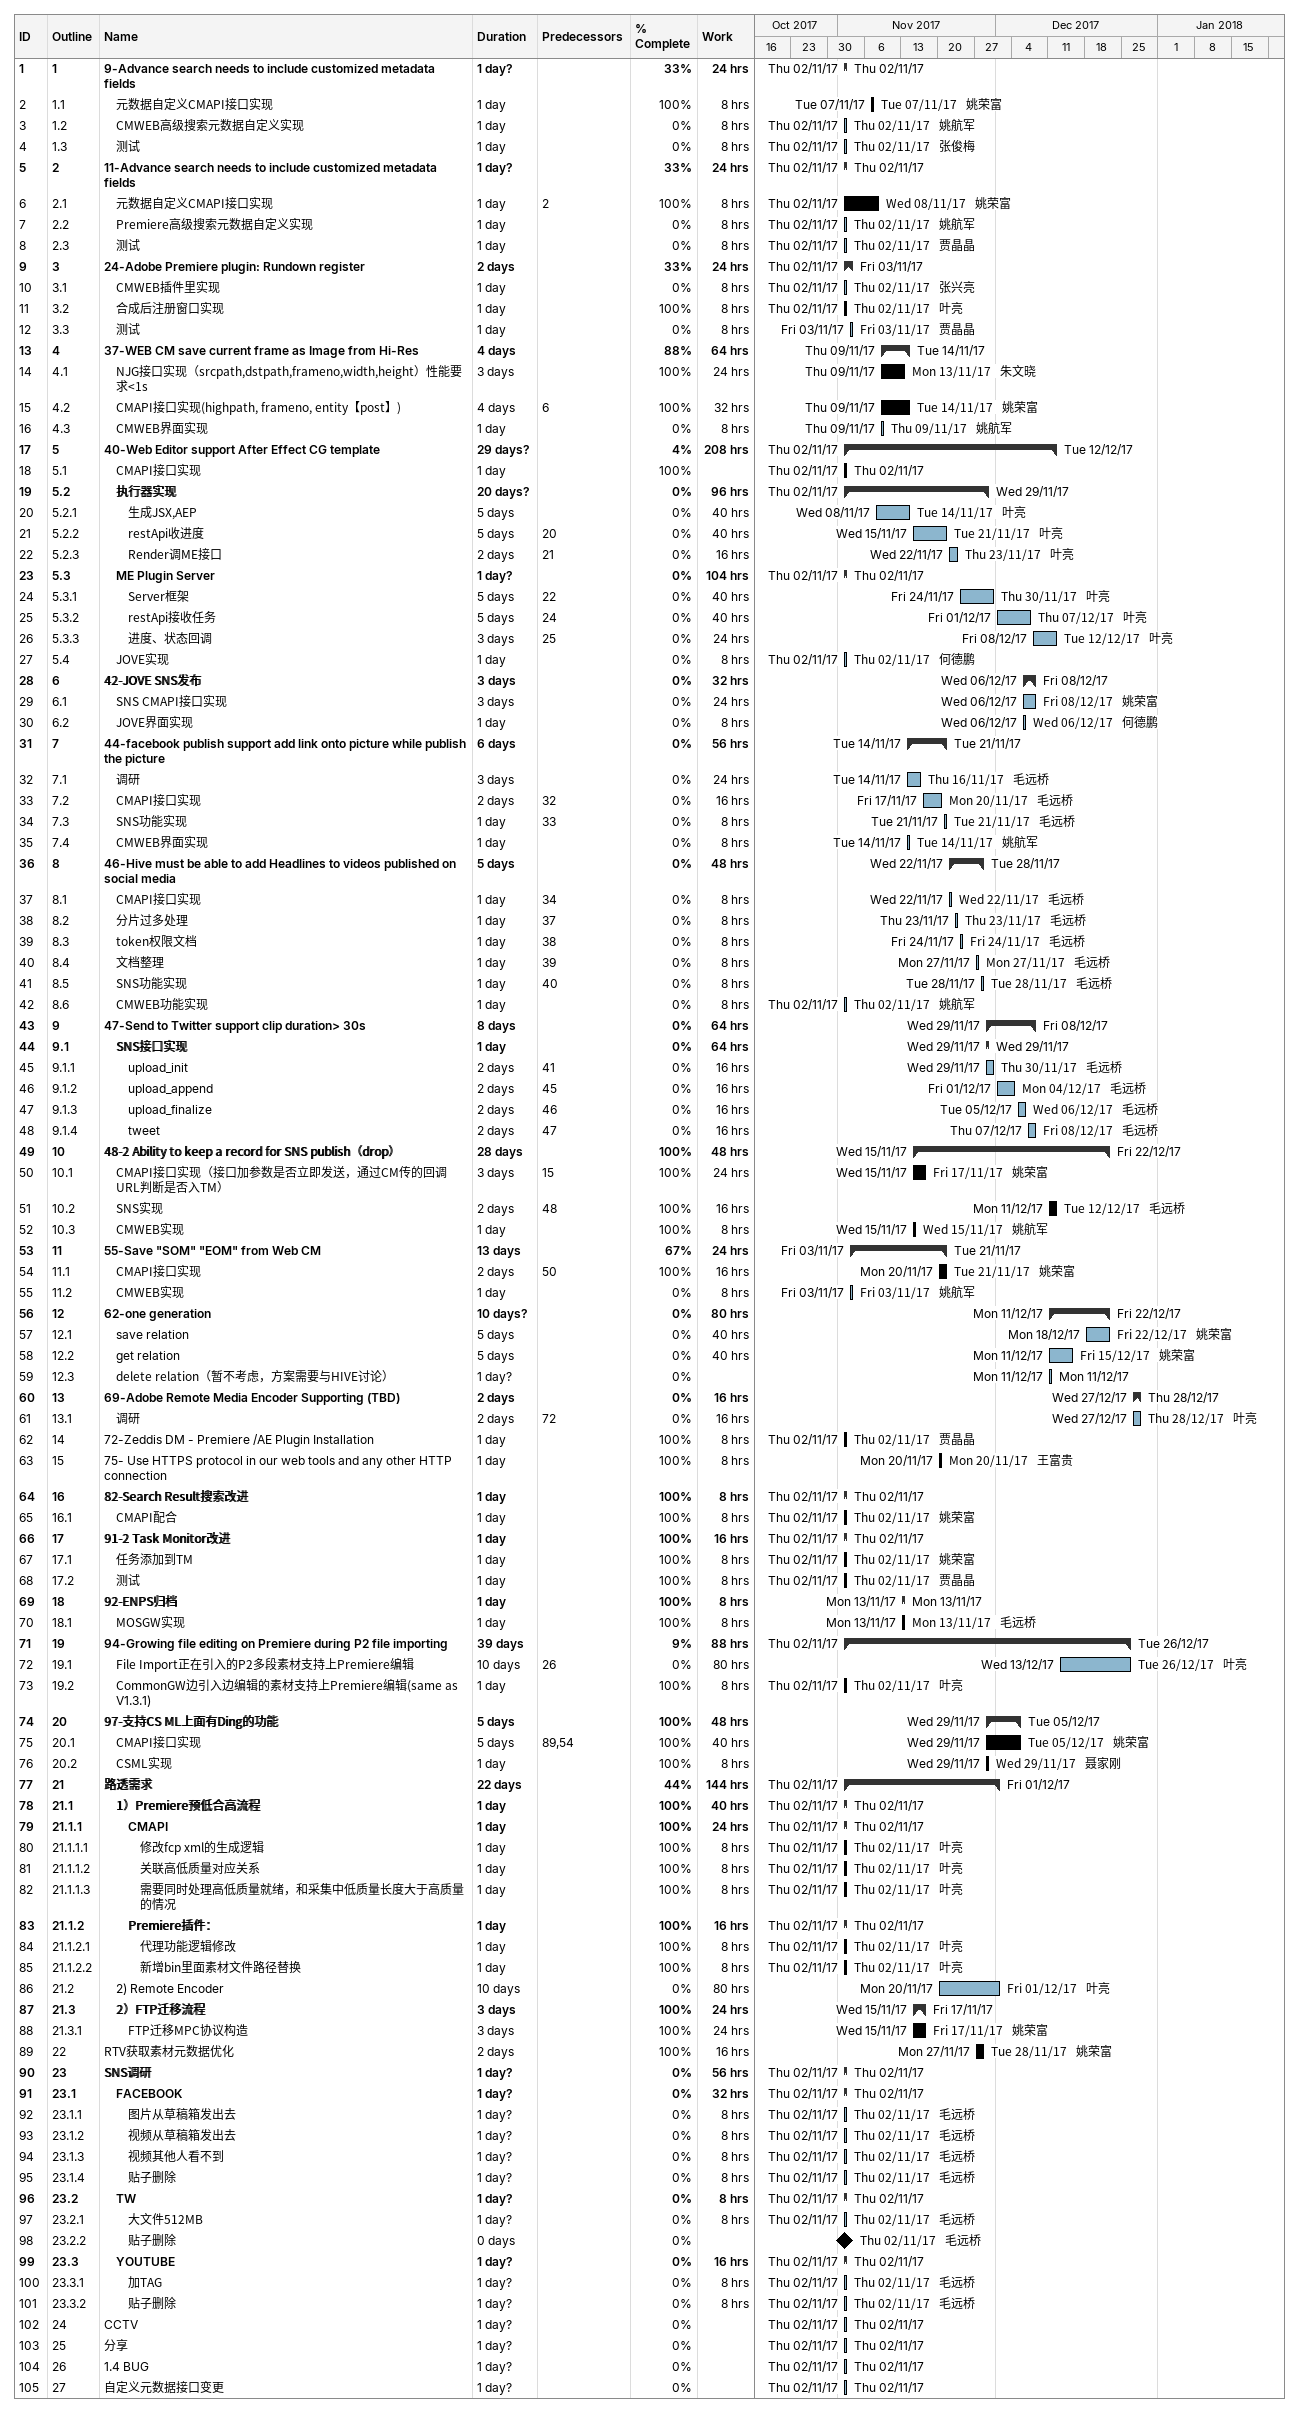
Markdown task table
| ID | WBS | Task | Duration | Start | Finish | Predecessors | Resources | % complete | Work (h) |
|---|---|---|---|---|---|---|---|---|---|
| 1 | 1 | **9-Advance search needs to include customized metadata fields** | 1d? | 2017-11-02 | 2017-11-02 |  |  | 33 | 24 |
| 2 | 1.1 | 元数据自定义CMAPI接口实现 | 1d | 2017-11-07 | 2017-11-07 |  | 姚荣富 | 100 | 8 |
| 3 | 1.2 | CMWEB高级搜索元数据自定义实现 | 1d | 2017-11-02 | 2017-11-02 |  | 姚航军 | 0 | 8 |
| 4 | 1.3 | 测试 | 1d | 2017-11-02 | 2017-11-02 |  | 张俊梅 | 0 | 8 |
| 5 | 2 | **11-Advance search needs to include customized metadata fields** | 1d? | 2017-11-02 | 2017-11-02 |  |  | 33 | 24 |
| 6 | 2.1 | 元数据自定义CMAPI接口实现 | 1d | 2017-11-02 | 2017-11-08 | 2 | 姚荣富 | 100 | 8 |
| 7 | 2.2 | Premiere高级搜索元数据自定义实现 | 1d | 2017-11-02 | 2017-11-02 |  | 姚航军 | 0 | 8 |
| 8 | 2.3 | 测试 | 1d | 2017-11-02 | 2017-11-02 |  | 贾晶晶 | 0 | 8 |
| 9 | 3 | **24-Adobe Premiere plugin: Rundown register** | 2d | 2017-11-02 | 2017-11-03 |  |  | 33 | 24 |
| 10 | 3.1 | CMWEB插件里实现 | 1d | 2017-11-02 | 2017-11-02 |  | 张兴亮 | 0 | 8 |
| 11 | 3.2 | 合成后注册窗口实现 | 1d | 2017-11-02 | 2017-11-02 |  | 叶亮 | 100 | 8 |
| 12 | 3.3 | 测试 | 1d | 2017-11-03 | 2017-11-03 |  | 贾晶晶 | 0 | 8 |
| 13 | 4 | **37-WEB CM save current frame as Image from Hi-Res** | 4d | 2017-11-09 | 2017-11-14 |  |  | 88 | 64 |
| 14 | 4.1 | NJG接口实现（srcpath,dstpath,frameno,width,height）性能要求<1s | 3d | 2017-11-09 | 2017-11-13 |  | 朱文晓 | 100 | 24 |
| 15 | 4.2 | CMAPI接口实现(highpath, frameno, entity【post】) | 4d | 2017-11-09 | 2017-11-14 | 6 | 姚荣富 | 100 | 32 |
| 16 | 4.3 | CMWEB界面实现 | 1d | 2017-11-09 | 2017-11-09 |  | 姚航军 | 0 | 8 |
| 17 | 5 | **40-Web Editor support After Effect CG template** | 29d? | 2017-11-02 | 2017-12-12 |  |  | 4 | 208 |
| 18 | 5.1 | CMAPI接口实现 | 1d | 2017-11-02 | 2017-11-02 |  |  | 100 |  |
| 19 | 5.2 | **执行器实现** | 20d? | 2017-11-02 | 2017-11-29 |  |  | 0 | 96 |
| 20 | 5.2.1 | 生成JSX,AEP | 5d | 2017-11-08 | 2017-11-14 |  | 叶亮 | 0 | 40 |
| 21 | 5.2.2 | restApi收进度 | 5d | 2017-11-15 | 2017-11-21 | 20 | 叶亮 | 0 | 40 |
| 22 | 5.2.3 | Render调ME接口 | 2d | 2017-11-22 | 2017-11-23 | 21 | 叶亮 | 0 | 16 |
| 23 | 5.3 | **ME Plugin Server** | 1d? | 2017-11-02 | 2017-11-02 |  |  | 0 | 104 |
| 24 | 5.3.1 | Server框架 | 5d | 2017-11-24 | 2017-11-30 | 22 | 叶亮 | 0 | 40 |
| 25 | 5.3.2 | restApi接收任务 | 5d | 2017-12-01 | 2017-12-07 | 24 | 叶亮 | 0 | 40 |
| 26 | 5.3.3 | 进度、状态回调 | 3d | 2017-12-08 | 2017-12-12 | 25 | 叶亮 | 0 | 24 |
| 27 | 5.4 | JOVE实现 | 1d | 2017-11-02 | 2017-11-02 |  | 何德鹏 | 0 | 8 |
| 28 | 6 | **42-JOVE SNS发布** | 3d | 2017-12-06 | 2017-12-08 |  |  | 0 | 32 |
| 29 | 6.1 | SNS CMAPI接口实现 | 3d | 2017-12-06 | 2017-12-08 |  | 姚荣富 | 0 | 24 |
| 30 | 6.2 | JOVE界面实现 | 1d | 2017-12-06 | 2017-12-06 |  | 何德鹏 | 0 | 8 |
| 31 | 7 | **44-facebook publish support add link onto picture while publish the picture** | 6d | 2017-11-14 | 2017-11-21 |  |  | 0 | 56 |
| 32 | 7.1 | 调研 | 3d | 2017-11-14 | 2017-11-16 |  | 毛远桥 | 0 | 24 |
| 33 | 7.2 | CMAPI接口实现 | 2d | 2017-11-17 | 2017-11-20 | 32 | 毛远桥 | 0 | 16 |
| 34 | 7.3 | SNS功能实现 | 1d | 2017-11-21 | 2017-11-21 | 33 | 毛远桥 | 0 | 8 |
| 35 | 7.4 | CMWEB界面实现 | 1d | 2017-11-14 | 2017-11-14 |  | 姚航军 | 0 | 8 |
| 36 | 8 | **46-Hive must be able to add Headlines to videos published on social media** | 5d | 2017-11-22 | 2017-11-28 |  |  | 0 | 48 |
| 37 | 8.1 | CMAPI接口实现 | 1d | 2017-11-22 | 2017-11-22 | 34 | 毛远桥 | 0 | 8 |
| 38 | 8.2 | 分片过多处理 | 1d | 2017-11-23 | 2017-11-23 | 37 | 毛远桥 | 0 | 8 |
| 39 | 8.3 | token权限文档 | 1d | 2017-11-24 | 2017-11-24 | 38 | 毛远桥 | 0 | 8 |
| 40 | 8.4 | 文档整理 | 1d | 2017-11-27 | 2017-11-27 | 39 | 毛远桥 | 0 | 8 |
| 41 | 8.5 | SNS功能实现 | 1d | 2017-11-28 | 2017-11-28 | 40 | 毛远桥 | 0 | 8 |
| 42 | 8.6 | CMWEB功能实现 | 1d | 2017-11-02 | 2017-11-02 |  | 姚航军 | 0 | 8 |
| 43 | 9 | **47-Send to Twitter support clip duration> 30s** | 8d | 2017-11-29 | 2017-12-08 |  |  | 0 | 64 |
| 44 | 9.1 | **SNS接口实现** | 1d | 2017-11-29 | 2017-11-29 |  |  | 0 | 64 |
| 45 | 9.1.1 | upload_init | 2d | 2017-11-29 | 2017-11-30 | 41 | 毛远桥 | 0 | 16 |
| 46 | 9.1.2 | upload_append | 2d | 2017-12-01 | 2017-12-04 | 45 | 毛远桥 | 0 | 16 |
| 47 | 9.1.3 | upload_finalize | 2d | 2017-12-05 | 2017-12-06 | 46 | 毛远桥 | 0 | 16 |
| 48 | 9.1.4 | tweet | 2d | 2017-12-07 | 2017-12-08 | 47 | 毛远桥 | 0 | 16 |
| 49 | 10 | **48-2 Ability to keep a record for SNS publish（drop）** | 28d | 2017-11-15 | 2017-12-22 |  |  | 100 | 48 |
| 50 | 10.1 | CMAPI接口实现（接口加参数是否立即发送，通过CM传的回调URL判断是否入TM） | 3d | 2017-11-15 | 2017-11-17 | 15 | 姚荣富 | 100 | 24 |
| 51 | 10.2 | SNS实现 | 2d | 2017-12-11 | 2017-12-12 | 48 | 毛远桥 | 100 | 16 |
| 52 | 10.3 | CMWEB实现 | 1d | 2017-11-15 | 2017-11-15 |  | 姚航军 | 100 | 8 |
| 53 | 11 | **55-Save "SOM" "EOM" from Web CM** | 13d | 2017-11-03 | 2017-11-21 |  |  | 67 | 24 |
| 54 | 11.1 | CMAPI接口实现 | 2d | 2017-11-20 | 2017-11-21 | 50 | 姚荣富 | 100 | 16 |
| 55 | 11.2 | CMWEB实现 | 1d | 2017-11-03 | 2017-11-03 |  | 姚航军 | 0 | 8 |
| 56 | 12 | **62-one generation** | 10d? | 2017-12-11 | 2017-12-22 |  |  | 0 | 80 |
| 57 | 12.1 | save relation | 5d | 2017-12-18 | 2017-12-22 |  | 姚荣富 | 0 | 40 |
| 58 | 12.2 | get relation | 5d | 2017-12-11 | 2017-12-15 |  | 姚荣富 | 0 | 40 |
| 59 | 12.3 | delete relation（暂不考虑，方案需要与HIVE讨论） | 1d? | 2017-12-11 | 2017-12-11 |  |  | 0 |  |
| 60 | 13 | **69-Adobe Remote Media Encoder Supporting (TBD)** | 2d | 2017-12-27 | 2017-12-28 |  |  | 0 | 16 |
| 61 | 13.1 | 调研 | 2d | 2017-12-27 | 2017-12-28 | 72 | 叶亮 | 0 | 16 |
| 62 | 14 | 72-Zeddis DM - Premiere /AE Plugin Installation | 1d | 2017-11-02 | 2017-11-02 |  | 贾晶晶 | 100 | 8 |
| 63 | 15 | 75- Use HTTPS protocol in our web tools and any other HTTP connection | 1d | 2017-11-20 | 2017-11-20 |  | 王富贵 | 100 | 8 |
| 64 | 16 | **82-Search Result搜索改进** | 1d | 2017-11-02 | 2017-11-02 |  |  | 100 | 8 |
| 65 | 16.1 | CMAPI配合 | 1d | 2017-11-02 | 2017-11-02 |  | 姚荣富 | 100 | 8 |
| 66 | 17 | **91-2 Task Monitor改进** | 1d | 2017-11-02 | 2017-11-02 |  |  | 100 | 16 |
| 67 | 17.1 | 任务添加到TM | 1d | 2017-11-02 | 2017-11-02 |  | 姚荣富 | 100 | 8 |
| 68 | 17.2 | 测试 | 1d | 2017-11-02 | 2017-11-02 |  | 贾晶晶 | 100 | 8 |
| 69 | 18 | **92-ENPS归档** | 1d | 2017-11-13 | 2017-11-13 |  |  | 100 | 8 |
| 70 | 18.1 | MOSGW实现 | 1d | 2017-11-13 | 2017-11-13 |  | 毛远桥 | 100 | 8 |
| 71 | 19 | **94-Growing file editing on Premiere during P2 file importing** | 39d | 2017-11-02 | 2017-12-26 |  |  | 9 | 88 |
| 72 | 19.1 | File Import正在引入的P2多段素材支持上Premiere编辑 | 10d | 2017-12-13 | 2017-12-26 | 26 | 叶亮 | 0 | 80 |
| 73 | 19.2 | CommonGW边引入边编辑的素材支持上Premiere编辑(same as V1.3.1) | 1d | 2017-11-02 | 2017-11-02 |  | 叶亮 | 100 | 8 |
| 74 | 20 | **97-支持CS ML上面有Ding的功能** | 5d | 2017-11-29 | 2017-12-05 |  |  | 100 | 48 |
| 75 | 20.1 | CMAPI接口实现 | 5d | 2017-11-29 | 2017-12-05 | 89, 54 | 姚荣富 | 100 | 40 |
| 76 | 20.2 | CSML实现 | 1d | 2017-11-29 | 2017-11-29 |  | 聂家刚 | 100 | 8 |
| 77 | 21 | **路透需求** | 22d | 2017-11-02 | 2017-12-01 |  |  | 44 | 144 |
| 78 | 21.1 | **1）Premiere预低合高流程** | 1d | 2017-11-02 | 2017-11-02 |  |  | 100 | 40 |
| 79 | 21.1.1 | **CMAPI** | 1d | 2017-11-02 | 2017-11-02 |  |  | 100 | 24 |
| 80 | 21.1.1.1 | 修改fcp xml的生成逻辑 | 1d | 2017-11-02 | 2017-11-02 |  | 叶亮 | 100 | 8 |
| 81 | 21.1.1.2 | 关联高低质量对应关系 | 1d | 2017-11-02 | 2017-11-02 |  | 叶亮 | 100 | 8 |
| 82 | 21.1.1.3 | 需要同时处理高低质量就绪，和采集中低质量长度大于高质量的情况 | 1d | 2017-11-02 | 2017-11-02 |  | 叶亮 | 100 | 8 |
| 83 | 21.1.2 | **Premiere插件：** | 1d | 2017-11-02 | 2017-11-02 |  |  | 100 | 16 |
| 84 | 21.1.2.1 | 代理功能逻辑修改 | 1d | 2017-11-02 | 2017-11-02 |  | 叶亮 | 100 | 8 |
| 85 | 21.1.2.2 | 新增bin里面素材文件路径替换 | 1d | 2017-11-02 | 2017-11-02 |  | 叶亮 | 100 | 8 |
| 86 | 21.2 | 2) Remote Encoder | 10d | 2017-11-20 | 2017-12-01 |  | 叶亮 | 0 | 80 |
| 87 | 21.3 | **2）FTP迁移流程** | 3d | 2017-11-15 | 2017-11-17 |  |  | 100 | 24 |
| 88 | 21.3.1 | FTP迁移MPC协议构造 | 3d | 2017-11-15 | 2017-11-17 |  | 姚荣富 | 100 | 24 |
| 89 | 22 | RTV获取素材元数据优化 | 2d | 2017-11-27 | 2017-11-28 |  | 姚荣富 | 100 | 16 |
| 90 | 23 | **SNS调研** | 1d? | 2017-11-02 | 2017-11-02 |  |  | 0 | 56 |
| 91 | 23.1 | **FACEBOOK** | 1d? | 2017-11-02 | 2017-11-02 |  |  | 0 | 32 |
| 92 | 23.1.1 | 图片从草稿箱发出去 | 1d? | 2017-11-02 | 2017-11-02 |  | 毛远桥 | 0 | 8 |
| 93 | 23.1.2 | 视频从草稿箱发出去 | 1d? | 2017-11-02 | 2017-11-02 |  | 毛远桥 | 0 | 8 |
| 94 | 23.1.3 | 视频其他人看不到 | 1d? | 2017-11-02 | 2017-11-02 |  | 毛远桥 | 0 | 8 |
| 95 | 23.1.4 | 贴子删除 | 1d? | 2017-11-02 | 2017-11-02 |  | 毛远桥 | 0 | 8 |
| 96 | 23.2 | **TW** | 1d? | 2017-11-02 | 2017-11-02 |  |  | 0 | 8 |
| 97 | 23.2.1 | 大文件512MB | 1d? | 2017-11-02 | 2017-11-02 |  | 毛远桥 | 0 | 8 |
| 98 | 23.2.2 | 贴子删除 | 0d | 2017-11-02 | 2017-11-02 |  | 毛远桥 | 0 |  |
| 99 | 23.3 | **YOUTUBE** | 1d? | 2017-11-02 | 2017-11-02 |  |  | 0 | 16 |
| 100 | 23.3.1 | 加TAG | 1d? | 2017-11-02 | 2017-11-02 |  | 毛远桥 | 0 | 8 |
| 101 | 23.3.2 | 贴子删除 | 1d? | 2017-11-02 | 2017-11-02 |  | 毛远桥 | 0 | 8 |
| 102 | 24 | CCTV | 1d? | 2017-11-02 | 2017-11-02 |  |  | 0 |  |
| 103 | 25 | 分享 | 1d? | 2017-11-02 | 2017-11-02 |  |  | 0 |  |
| 104 | 26 | 1.4 BUG | 1d? | 2017-11-02 | 2017-11-02 |  |  | 0 |  |
| 105 | 27 | 自定义元数据接口变更 | 1d? | 2017-11-02 | 2017-11-02 |  |  | 0 |  |
